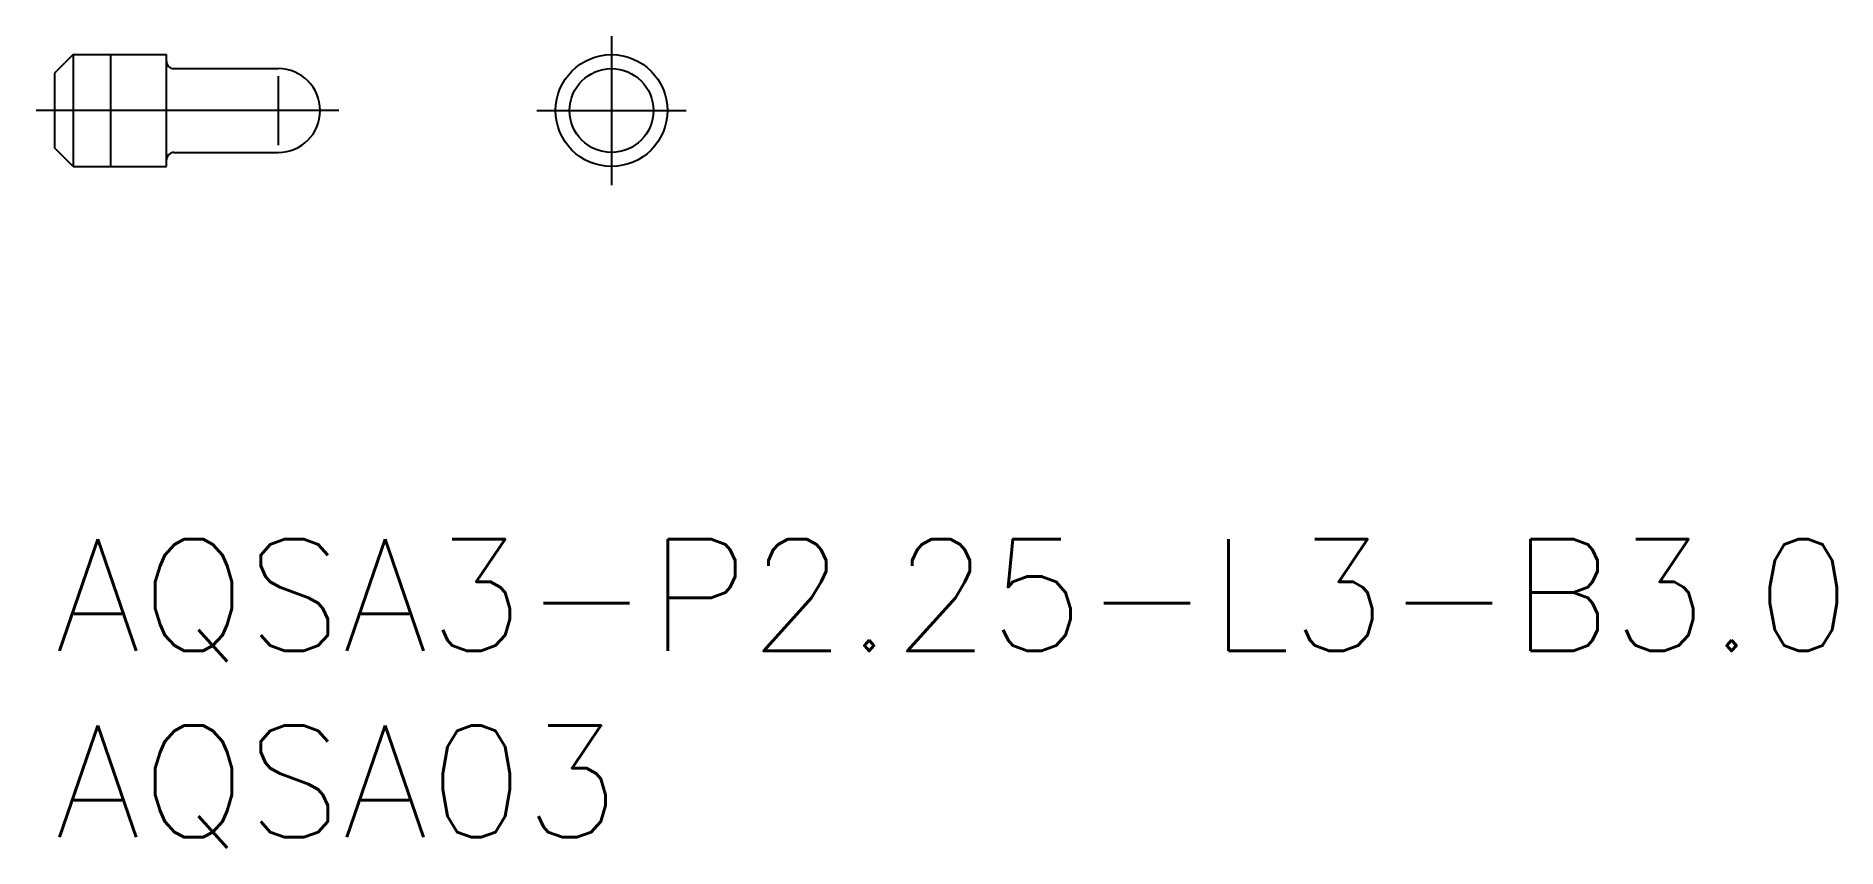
# Model space of a CAD drawing. Extents: x -0.5 to 47.8, y -8.3 to 13.5.
import ezdxf

# ---------------------------------------------------------------- set-up
doc = ezdxf.new("R2010")
doc.units = 0
doc.header["$LTSCALE"] = 0.5
doc.linetypes.add('CENTER', pattern=[50.8, 31.75, -6.35, 6.35, -6.35])
for name, color, linetype in [('MSM_CENTER', 1, 'CENTER'), ('MSM_CONTINUOUS', 7, 'CONTINUOUS'), ('MSM_NARROW', 5, 'CONTINUOUS'), ('MSM_PART_NUMBER', 7, 'CONTINUOUS')]:
    doc.layers.add(name, color=color, linetype=linetype)
doc.styles.get("Standard").update_dxf_attribs({"font": 'txt.shx', "height": 1, "bigfont": 'bigfont.shx'})

# ---------------------------------------------------------------- blocks, each defined once
blk = doc.blocks.new('*U15')
at = {"layer": 'MSM_PART_NUMBER'}
blk.add_text('AQSA3-P2.25-L3-B3.0', height=3, dxfattribs=at).set_placement((0, -3))
blk = doc.blocks.new('*U16')
at = {"layer": 'MSM_PART_NUMBER'}
blk.add_text('AQSA03', height=3, dxfattribs=at).set_placement((0, -8))

msp = doc.modelspace()

# ---------------------------------------------------------------- linework, layer by layer
at = {"layer": 'MSM_CENTER'}
for p, q in [((14.943, 13.5), (14.943, 9.5)), ((7.625, 11.5), (-0.5, 11.5)), ((12.943, 11.5), (16.943, 11.5))]:
    msp.add_line(p, q, dxfattribs=at)
at = {"layer": 'MSM_CONTINUOUS'}
for p, q in [((0.5, 13), (0, 12.5)), ((0.5, 13), (3, 13)), ((0.5, 13), (0.5, 10)), ((3, 10), (3, 13)), ((3.2, 12.625), (6, 12.625)), ((0, 12.5), (0, 10.5)), ((0.5, 10), (0, 10.5)), ((3.2, 10.375), (6, 10.375)), ((0.5, 10), (3, 10))]:
    msp.add_line(p, q, dxfattribs=at)
for radius in [1.5, 1.125]:
    msp.add_circle((14.943, 11.5), radius, dxfattribs=at)
for centre, radius, start, end in [((3.2, 12.825), 0.2, 180, 270), ((6, 11.5), 1.125, 270, 90), ((3.2, 10.175), 0.2, 90, 180)]:
    msp.add_arc(centre, radius, start, end, dxfattribs=at)
at = {"layer": 'MSM_NARROW'}
for p, q in [((1.5, 13), (1.5, 10)), ((6, 12.425), (6, 10.575))]:
    msp.add_line(p, q, dxfattribs=at)

# ---------------------------------------------------------------- block references
at = {"layer": 'MSM_CONTINUOUS'}
for name in ['*U15', '*U16']:
    msp.add_blockref(name, (0, 0), dxfattribs=at)

doc.saveas('drawing.dxf')
